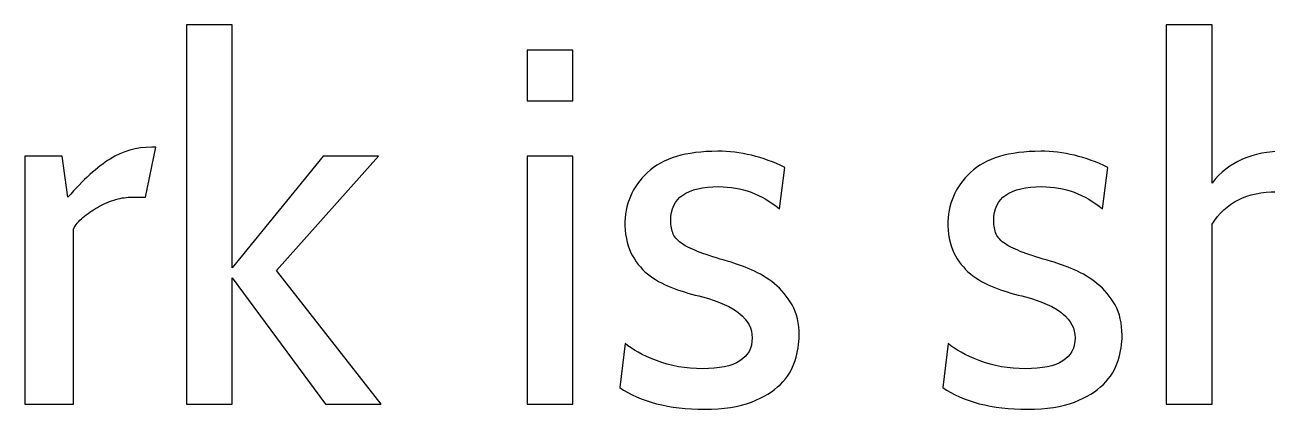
# Model space of a CAD drawing. Header units: centimetres. Extents: x -24 to 24.1, y -20.7 to 0.5.
# Drawn here: x 9.048 to 11.129, y -1.561 to -0.917 of the extents above; entities that cross this region are included whole.
import ezdxf

# ---------------------------------------------------------------- set-up
doc = ezdxf.new("R2010")
doc.units = ezdxf.units.CM
doc.header["$MEASUREMENT"] = 0
doc.layers.add('Layer 1', color=7, linetype='Continuous')

msp = doc.modelspace()

# ---------------------------------------------------------------- linework, layer by layer
at = {"layer": 'Layer 1', "color": 250}
for points, knots in [([(9.39484, -1.55234), (9.39484, -1.55234), (9.31864, -1.55234), (9.31864, -1.55234), (9.31864, -1.55234), (9.31864, -1.55234), (9.31864, -0.91734), (9.31864, -0.91734), (9.31864, -0.91734), (9.31864, -0.91734), (9.39484, -0.91734), (9.39484, -0.91734), (9.39484, -0.91734), (9.39484, -0.91734), (9.39484, -1.32416), (9.39484, -1.32416), (9.39484, -1.32416), (9.39484, -1.32416), (9.54724, -1.13747), (9.54724, -1.13747), (9.54724, -1.13747), (9.54724, -1.13747), (9.64037, -1.13747), (9.64037, -1.13747), (9.64037, -1.13747), (9.64037, -1.13747), (9.46935, -1.3284), (9.46935, -1.3284), (9.46935, -1.3284), (9.46935, -1.3284), (9.64461, -1.55234), (9.64461, -1.55234), (9.64461, -1.55234), (9.64461, -1.55234), (9.55147, -1.55234), (9.55147, -1.55234), (9.55147, -1.55234), (9.55147, -1.55234), (9.39484, -1.3411), (9.39484, -1.3411), (9.39484, -1.3411), (9.39484, -1.3411), (9.39484, -1.55234), (9.39484, -1.55234)], [0, 0, 0, 0, 0.08333333, 0.08333333, 0.08333333, 0.08333333, 0.16666667, 0.16666667, 0.16666667, 0.16666667, 0.25, 0.25, 0.25, 0.25, 0.33333333, 0.33333333, 0.33333333, 0.33333333, 0.41666667, 0.41666667, 0.41666667, 0.41666667, 0.5, 0.5, 0.5, 0.5, 0.58333333, 0.58333333, 0.58333333, 0.58333333, 0.66666667, 0.66666667, 0.66666667, 0.66666667, 0.75, 0.75, 0.75, 0.75, 0.83333333, 0.83333333, 0.83333333, 0.83333333, 1, 1, 1, 1]), ([(11.32016, -1.55234), (11.32016, -1.55234), (11.24396, -1.55234), (11.24396, -1.55234), (11.24396, -1.55234), (11.24396, -1.55234), (11.24396, -1.33051), (11.24396, -1.33051), (11.24396, -1.33051), (11.24396, -1.28141), (11.23662, -1.24683), (11.22195, -1.2268), (11.22195, -1.2268), (11.20727, -1.20676), (11.18159, -1.19674), (11.1449, -1.19674), (11.1449, -1.19674), (11.09523, -1.19674), (11.05911, -1.2148), (11.03653, -1.25093), (11.03653, -1.25093), (11.03653, -1.25093), (11.03653, -1.55234), (11.03653, -1.55234), (11.03653, -1.55234), (11.03653, -1.55234), (10.95948, -1.55234), (10.95948, -1.55234), (10.95948, -1.55234), (10.95948, -1.55234), (10.95948, -0.91734), (10.95948, -0.91734), (10.95948, -0.91734), (10.95948, -0.91734), (11.03653, -0.91734), (11.03653, -0.91734), (11.03653, -0.91734), (11.03653, -0.91734), (11.03653, -1.18235), (11.03653, -1.18235), (11.03653, -1.18235), (11.06419, -1.14679), (11.10426, -1.129), (11.15675, -1.129), (11.15675, -1.129), (11.26569, -1.129), (11.32016, -1.19617), (11.32016, -1.33051), (11.32016, -1.33051), (11.32016, -1.33051), (11.32016, -1.55234), (11.32016, -1.55234)], [0, 0, 0, 0, 0.07142857, 0.07142857, 0.07142857, 0.07142857, 0.14285714, 0.14285714, 0.14285714, 0.14285714, 0.21428571, 0.21428571, 0.21428571, 0.21428571, 0.28571429, 0.28571429, 0.28571429, 0.28571429, 0.35714286, 0.35714286, 0.35714286, 0.35714286, 0.42857143, 0.42857143, 0.42857143, 0.42857143, 0.5, 0.5, 0.5, 0.5, 0.57142857, 0.57142857, 0.57142857, 0.57142857, 0.64285714, 0.64285714, 0.64285714, 0.64285714, 0.71428571, 0.71428571, 0.71428571, 0.71428571, 0.78571429, 0.78571429, 0.78571429, 0.78571429, 0.85714286, 0.85714286, 0.85714286, 0.85714286, 1, 1, 1, 1]), ([(9.9655, -1.04434), (9.9655, -1.04434), (9.8893, -1.04434), (9.8893, -1.04434), (9.8893, -1.04434), (9.8893, -1.04434), (9.8893, -0.95967), (9.8893, -0.95967), (9.8893, -0.95967), (9.8893, -0.95967), (9.9655, -0.95967), (9.9655, -0.95967), (9.9655, -0.95967), (9.9655, -0.95967), (9.9655, -1.04434), (9.9655, -1.04434)], [0, 0, 0, 0, 0.2, 0.2, 0.2, 0.2, 0.4, 0.4, 0.4, 0.4, 0.6, 0.6, 0.6, 0.6, 1, 1, 1, 1]), ([(9.26699, -1.12223), (9.26699, -1.12223), (9.25006, -1.20605), (9.25006, -1.20605), (9.25006, -1.20605), (9.25006, -1.20605), (9.22381, -1.20605), (9.22381, -1.20605), (9.22381, -1.20605), (9.21535, -1.20605), (9.20632, -1.2076), (9.19672, -1.21071), (9.19672, -1.21071), (9.18713, -1.21381), (9.17795, -1.21791), (9.1692, -1.22299), (9.1692, -1.22299), (9.16046, -1.22807), (9.15241, -1.23371), (9.14507, -1.23992), (9.14507, -1.23992), (9.13774, -1.24613), (9.13237, -1.25262), (9.12899, -1.25939), (9.12899, -1.25939), (9.12899, -1.25939), (9.12899, -1.55234), (9.12899, -1.55234), (9.12899, -1.55234), (9.12899, -1.55234), (9.04771, -1.55234), (9.04771, -1.55234), (9.04771, -1.55234), (9.04771, -1.55234), (9.04771, -1.13747), (9.04771, -1.13747), (9.04771, -1.13747), (9.04771, -1.13747), (9.11036, -1.13747), (9.11036, -1.13747), (9.11036, -1.13747), (9.11036, -1.13747), (9.11967, -1.20605), (9.11967, -1.20605), (9.11967, -1.20605), (9.14564, -1.1767), (9.1692, -1.15539), (9.19037, -1.14213), (9.19037, -1.14213), (9.21154, -1.12886), (9.23482, -1.12223), (9.26022, -1.12223), (9.26022, -1.12223), (9.26022, -1.12223), (9.26699, -1.12223), (9.26699, -1.12223)], [0, 0, 0, 0, 0.06666667, 0.06666667, 0.06666667, 0.06666667, 0.13333333, 0.13333333, 0.13333333, 0.13333333, 0.2, 0.2, 0.2, 0.2, 0.26666667, 0.26666667, 0.26666667, 0.26666667, 0.33333333, 0.33333333, 0.33333333, 0.33333333, 0.4, 0.4, 0.4, 0.4, 0.46666667, 0.46666667, 0.46666667, 0.46666667, 0.53333333, 0.53333333, 0.53333333, 0.53333333, 0.6, 0.6, 0.6, 0.6, 0.66666667, 0.66666667, 0.66666667, 0.66666667, 0.73333333, 0.73333333, 0.73333333, 0.73333333, 0.8, 0.8, 0.8, 0.8, 0.86666667, 0.86666667, 0.86666667, 0.86666667, 1, 1, 1, 1]), ([(9.9655, -1.55234), (9.9655, -1.55234), (9.8893, -1.55234), (9.8893, -1.55234), (9.8893, -1.55234), (9.8893, -1.55234), (9.8893, -1.13747), (9.8893, -1.13747), (9.8893, -1.13747), (9.8893, -1.13747), (9.9655, -1.13747), (9.9655, -1.13747), (9.9655, -1.13747), (9.9655, -1.13747), (9.9655, -1.55234), (9.9655, -1.55234)], [0, 0, 0, 0, 0.2, 0.2, 0.2, 0.2, 0.4, 0.4, 0.4, 0.4, 0.6, 0.6, 0.6, 0.6, 1, 1, 1, 1]), ([(10.18647, -1.56081), (10.12608, -1.56081), (10.07866, -1.54867), (10.04423, -1.5244), (10.04423, -1.5244), (10.04423, -1.5244), (10.05355, -1.45074), (10.05355, -1.45074), (10.05355, -1.45074), (10.06484, -1.4609), (10.08219, -1.4705), (10.10562, -1.47953), (10.10562, -1.47953), (10.12904, -1.48856), (10.15486, -1.49307), (10.18309, -1.49307), (10.18309, -1.49307), (10.2384, -1.49307), (10.26606, -1.47586), (10.26606, -1.44143), (10.26606, -1.44143), (10.26606, -1.41038), (10.2384, -1.38752), (10.18309, -1.37285), (10.18309, -1.37285), (10.16615, -1.36889), (10.15021, -1.36424), (10.13525, -1.35888), (10.13525, -1.35888), (10.12029, -1.35351), (10.10689, -1.34646), (10.09503, -1.33771), (10.09503, -1.33771), (10.08318, -1.32896), (10.07344, -1.31781), (10.06582, -1.30427), (10.06582, -1.30427), (10.0582, -1.29072), (10.05383, -1.27379), (10.0527, -1.25347), (10.0527, -1.25347), (10.0527, -1.21791), (10.0654, -1.18827), (10.0908, -1.16457), (10.0908, -1.16457), (10.1162, -1.14086), (10.15543, -1.129), (10.20849, -1.129), (10.20849, -1.129), (10.24631, -1.129), (10.28384, -1.13804), (10.32109, -1.1561), (10.32109, -1.1561), (10.32109, -1.1561), (10.31178, -1.22553), (10.31178, -1.22553), (10.31178, -1.22553), (10.28243, -1.20069), (10.24856, -1.18827), (10.21018, -1.18827), (10.21018, -1.18827), (10.15656, -1.18827), (10.12975, -1.20704), (10.12975, -1.24458), (10.12975, -1.24458), (10.12975, -1.25361), (10.13116, -1.26137), (10.13398, -1.26758), (10.13398, -1.26758), (10.1368, -1.27379), (10.14188, -1.27943), (10.14922, -1.28423), (10.14922, -1.28423), (10.15656, -1.28903), (10.16644, -1.29368), (10.17885, -1.29834), (10.17885, -1.29834), (10.19127, -1.30285), (10.20708, -1.30793), (10.22627, -1.31358), (10.22627, -1.31358), (10.23812, -1.31697), (10.25096, -1.32162), (10.26479, -1.32755), (10.26479, -1.32755), (10.27862, -1.33348), (10.29146, -1.34124), (10.30331, -1.35083), (10.30331, -1.35083), (10.31517, -1.36043), (10.32505, -1.37228), (10.33295, -1.38639), (10.33295, -1.38639), (10.34085, -1.4005), (10.3448, -1.41744), (10.3448, -1.43719), (10.3448, -1.43719), (10.3448, -1.45074), (10.34254, -1.46485), (10.33803, -1.47953), (10.33803, -1.47953), (10.33351, -1.4942), (10.32533, -1.50747), (10.31347, -1.51932), (10.31347, -1.51932), (10.30162, -1.53117), (10.28539, -1.54105), (10.26479, -1.54895), (10.26479, -1.54895), (10.24419, -1.55686), (10.21808, -1.56081), (10.18647, -1.56081)], [0, 0, 0, 0, 0.03448276, 0.03448276, 0.03448276, 0.03448276, 0.06896552, 0.06896552, 0.06896552, 0.06896552, 0.10344828, 0.10344828, 0.10344828, 0.10344828, 0.13793103, 0.13793103, 0.13793103, 0.13793103, 0.17241379, 0.17241379, 0.17241379, 0.17241379, 0.20689655, 0.20689655, 0.20689655, 0.20689655, 0.24137931, 0.24137931, 0.24137931, 0.24137931, 0.27586207, 0.27586207, 0.27586207, 0.27586207, 0.31034483, 0.31034483, 0.31034483, 0.31034483, 0.34482759, 0.34482759, 0.34482759, 0.34482759, 0.37931034, 0.37931034, 0.37931034, 0.37931034, 0.4137931, 0.4137931, 0.4137931, 0.4137931, 0.44827586, 0.44827586, 0.44827586, 0.44827586, 0.48275862, 0.48275862, 0.48275862, 0.48275862, 0.51724138, 0.51724138, 0.51724138, 0.51724138, 0.55172414, 0.55172414, 0.55172414, 0.55172414, 0.5862069, 0.5862069, 0.5862069, 0.5862069, 0.62068966, 0.62068966, 0.62068966, 0.62068966, 0.65517241, 0.65517241, 0.65517241, 0.65517241, 0.68965517, 0.68965517, 0.68965517, 0.68965517, 0.72413793, 0.72413793, 0.72413793, 0.72413793, 0.75862069, 0.75862069, 0.75862069, 0.75862069, 0.79310345, 0.79310345, 0.79310345, 0.79310345, 0.82758621, 0.82758621, 0.82758621, 0.82758621, 0.86206897, 0.86206897, 0.86206897, 0.86206897, 0.89655172, 0.89655172, 0.89655172, 0.89655172, 0.93103448, 0.93103448, 0.93103448, 0.93103448, 1, 1, 1, 1]), ([(10.72749, -1.56081), (10.6671, -1.56081), (10.61968, -1.54867), (10.58525, -1.5244), (10.58525, -1.5244), (10.58525, -1.5244), (10.59457, -1.45074), (10.59457, -1.45074), (10.59457, -1.45074), (10.60586, -1.4609), (10.62321, -1.4705), (10.64664, -1.47953), (10.64664, -1.47953), (10.67006, -1.48856), (10.69588, -1.49307), (10.72411, -1.49307), (10.72411, -1.49307), (10.77942, -1.49307), (10.80708, -1.47586), (10.80708, -1.44143), (10.80708, -1.44143), (10.80708, -1.41038), (10.77942, -1.38752), (10.72411, -1.37285), (10.72411, -1.37285), (10.70717, -1.36889), (10.69123, -1.36424), (10.67627, -1.35888), (10.67627, -1.35888), (10.66131, -1.35351), (10.64791, -1.34646), (10.63605, -1.33771), (10.63605, -1.33771), (10.6242, -1.32896), (10.61446, -1.31781), (10.60684, -1.30427), (10.60684, -1.30427), (10.59922, -1.29072), (10.59485, -1.27379), (10.59372, -1.25347), (10.59372, -1.25347), (10.59372, -1.21791), (10.60642, -1.18827), (10.63182, -1.16457), (10.63182, -1.16457), (10.65722, -1.14086), (10.69645, -1.129), (10.74951, -1.129), (10.74951, -1.129), (10.78733, -1.129), (10.82486, -1.13804), (10.86211, -1.1561), (10.86211, -1.1561), (10.86211, -1.1561), (10.8528, -1.22553), (10.8528, -1.22553), (10.8528, -1.22553), (10.82345, -1.20069), (10.78958, -1.18827), (10.7512, -1.18827), (10.7512, -1.18827), (10.69758, -1.18827), (10.67077, -1.20704), (10.67077, -1.24458), (10.67077, -1.24458), (10.67077, -1.25361), (10.67218, -1.26137), (10.675, -1.26758), (10.675, -1.26758), (10.67782, -1.27379), (10.6829, -1.27943), (10.69024, -1.28423), (10.69024, -1.28423), (10.69758, -1.28903), (10.70746, -1.29368), (10.71987, -1.29834), (10.71987, -1.29834), (10.73229, -1.30285), (10.7481, -1.30793), (10.76729, -1.31358), (10.76729, -1.31358), (10.77914, -1.31697), (10.79198, -1.32162), (10.80581, -1.32755), (10.80581, -1.32755), (10.81964, -1.33348), (10.83248, -1.34124), (10.84433, -1.35083), (10.84433, -1.35083), (10.85619, -1.36043), (10.86607, -1.37228), (10.87397, -1.38639), (10.87397, -1.38639), (10.88187, -1.4005), (10.88582, -1.41744), (10.88582, -1.43719), (10.88582, -1.43719), (10.88582, -1.45074), (10.88356, -1.46485), (10.87905, -1.47953), (10.87905, -1.47953), (10.87453, -1.4942), (10.86635, -1.50747), (10.85449, -1.51932), (10.85449, -1.51932), (10.84264, -1.53117), (10.82641, -1.54105), (10.80581, -1.54895), (10.80581, -1.54895), (10.78521, -1.55686), (10.7591, -1.56081), (10.72749, -1.56081)], [0, 0, 0, 0, 0.03448276, 0.03448276, 0.03448276, 0.03448276, 0.06896552, 0.06896552, 0.06896552, 0.06896552, 0.10344828, 0.10344828, 0.10344828, 0.10344828, 0.13793103, 0.13793103, 0.13793103, 0.13793103, 0.17241379, 0.17241379, 0.17241379, 0.17241379, 0.20689655, 0.20689655, 0.20689655, 0.20689655, 0.24137931, 0.24137931, 0.24137931, 0.24137931, 0.27586207, 0.27586207, 0.27586207, 0.27586207, 0.31034483, 0.31034483, 0.31034483, 0.31034483, 0.34482759, 0.34482759, 0.34482759, 0.34482759, 0.37931034, 0.37931034, 0.37931034, 0.37931034, 0.4137931, 0.4137931, 0.4137931, 0.4137931, 0.44827586, 0.44827586, 0.44827586, 0.44827586, 0.48275862, 0.48275862, 0.48275862, 0.48275862, 0.51724138, 0.51724138, 0.51724138, 0.51724138, 0.55172414, 0.55172414, 0.55172414, 0.55172414, 0.5862069, 0.5862069, 0.5862069, 0.5862069, 0.62068966, 0.62068966, 0.62068966, 0.62068966, 0.65517241, 0.65517241, 0.65517241, 0.65517241, 0.68965517, 0.68965517, 0.68965517, 0.68965517, 0.72413793, 0.72413793, 0.72413793, 0.72413793, 0.75862069, 0.75862069, 0.75862069, 0.75862069, 0.79310345, 0.79310345, 0.79310345, 0.79310345, 0.82758621, 0.82758621, 0.82758621, 0.82758621, 0.86206897, 0.86206897, 0.86206897, 0.86206897, 0.89655172, 0.89655172, 0.89655172, 0.89655172, 0.93103448, 0.93103448, 0.93103448, 0.93103448, 1, 1, 1, 1])]:
    msp.add_open_spline(points, degree=3, knots=knots, dxfattribs=at)

doc.saveas('drawing.dxf')
